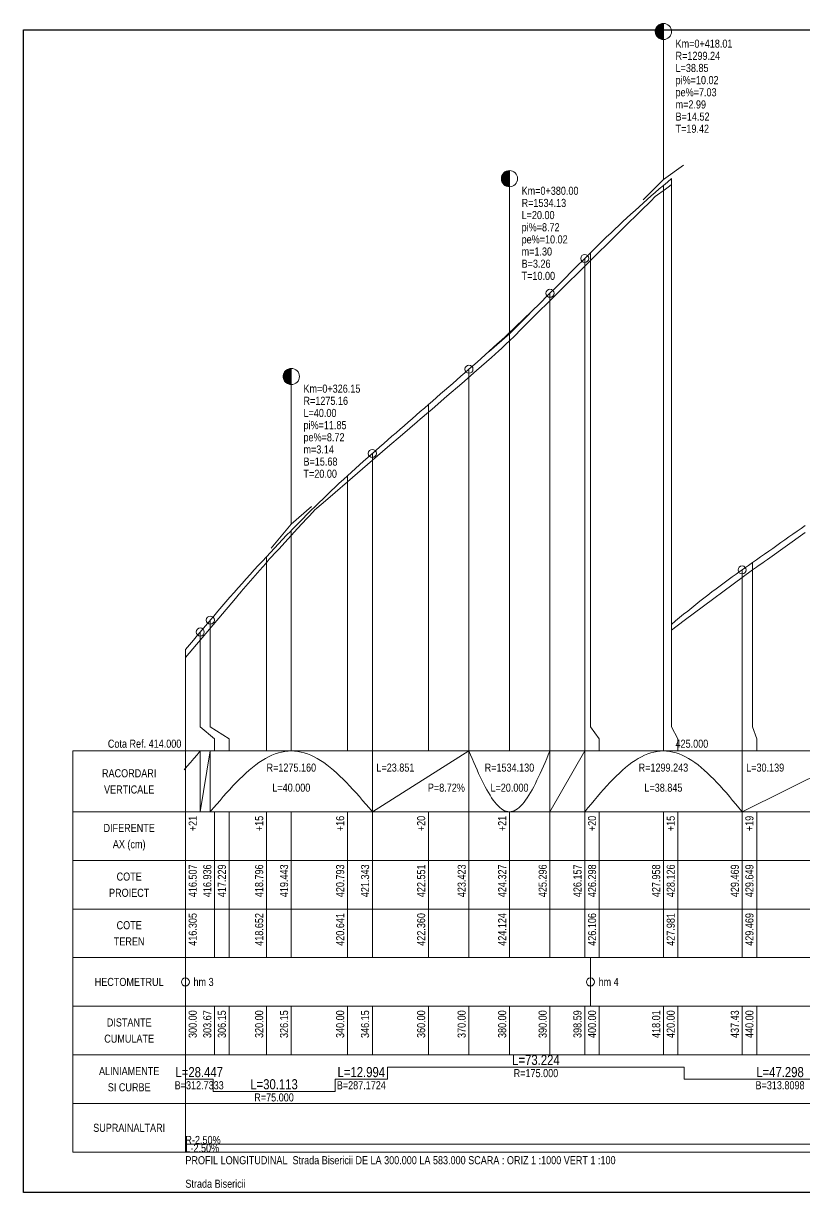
# Model space of a CAD drawing. Extents: x -600 to 1621, y -3670 to 287.
# Drawn here: x 425 to 617.9, y -734 to -445.4 of the extents above; entities that cross this region are included whole.
import ezdxf
from ezdxf.enums import TextEntityAlignment as Align

# ---------------------------------------------------------------- set-up
doc = ezdxf.new("R2010")
doc.units = 0
doc.layers.add('ARD-No Plot', color=7, linetype='Continuous', lineweight=0, plot=False)
doc.layers.add('Cartus', color=8, linetype='Continuous')
for name, color, linetype, lineweight in [('L-C. Ref', 7, 'Continuous', 0), ('L-cote-ex', 7, 'Continuous', 0), ('L-Cote-Pr', 7, 'Continuous', 0), ('L-Curbe', 7, 'Continuous', 0), ('L-Cut-Fill', 7, 'Continuous', 0), ('L-Design', 7, 'Continuous', 0), ('L-Exist', 7, 'Continuous', 0), ('L-LINES', 7, 'Continuous', 0), ('L-Pante-Tran', 7, 'Continuous', 0), ('L-rac-Vert', 7, 'Continuous', 0), ('L-TEXT', 7, 'Continuous', 0)]:
    doc.layers.add(name, color=color, linetype=linetype, lineweight=lineweight)
doc.styles.add('Arial', font='arial.ttf', dxfattribs={"width": 0.8})

# ---------------------------------------------------------------- blocks, each defined once
blk = doc.blocks.new('A3_TRANSV_ALIN_TIRENA')
at = {"layer": 'Cartus'}
blk.add_lwpolyline([(0, 0), (0, 287), (345, 287), (345, 0)], close=True, dxfattribs=at)

msp = doc.modelspace()

# ---------------------------------------------------------------- linework, layer by layer
at = {"layer": 'L-Curbe'}
for p, q in [((514.94, -706.02), (514.94, -703.02)), ((514.94, -703.02), (588.16, -703.02)), ((588.16, -703.02), (588.16, -706.02)), ((465.01, -706.02), (471.83, -706.02)), ((471.83, -706.02), (471.83, -709.02)), ((501.95, -709.02), (501.95, -706.02)), ((501.95, -706.02), (514.94, -706.02)), ((588.16, -706.02), (635.46, -706.02)), ((471.83, -709.02), (501.95, -709.02))]:
    msp.add_line(p, q, dxfattribs=at)
at = {"layer": 'L-Design'}
for points in [[(465.01, -599.95), (466.01, -598.79), (467.01, -597.63), (468.01, -596.46), (468.68, -595.66), (469.01, -595.27), (470.01, -594.09), (471.01, -592.9), (471.16, -592.72), (472.01, -591.72), (473.01, -590.54), (474.01, -589.38), (475.01, -588.22), (476.01, -587.07), (477.01, -585.92), (478.01, -584.79), (479.01, -583.66), (480.01, -582.54), (481.01, -581.43), (482.01, -580.32), (483.01, -579.23), (484.01, -578.14), (485.01, -577.06), (486.01, -575.99), (487.01, -574.92), (488.01, -573.86), (489.01, -572.81), (490.01, -571.77), (491.01, -570.74), (491.16, -570.59), (492.01, -569.71), (493.01, -568.7), (494.01, -567.69), (495.01, -566.68), (496.01, -565.69), (497.01, -564.7), (498.01, -563.72), (499.01, -562.75), (500.01, -561.79), (501.01, -560.83), (502.01, -559.89), (503.01, -558.95), (504.01, -558.02), (505.01, -557.09), (506.01, -556.18), (507.01, -555.27), (508.01, -554.37), (509.01, -553.47), (510.01, -552.59), (511.01, -551.71), (511.16, -551.58), (512.01, -550.84), (513.01, -549.97), (514.01, -549.1), (515.01, -548.23), (516.01, -547.35), (517.01, -546.48), (518.01, -545.61), (519.01, -544.74), (520.01, -543.87), (521.01, -543), (522.01, -542.12), (523.01, -541.25), (524.01, -540.38), (525.01, -539.51), (526.01, -538.64), (527.01, -537.77), (528.01, -536.89), (529.01, -536.02), (530.01, -535.15), (531.01, -534.28), (532.01, -533.41), (533.01, -532.54), (534.01, -531.66), (535.01, -530.79), (536.01, -529.92), (537.01, -529.04), (538.01, -528.15), (539.01, -527.25), (540.01, -526.35), (541.01, -525.44), (542.01, -524.53), (543.01, -523.61), (544.01, -522.68), (545.01, -521.75), (546.01, -520.81), (547.01, -519.86), (548.01, -518.91), (549.01, -517.95), (550.01, -516.98), (551.01, -516.01), (552.01, -515.03), (553.01, -514.05), (554.01, -513.05), (555.01, -512.05), (556.01, -511.05), (557.01, -510.05), (558.01, -509.05), (559.01, -508.05), (560.01, -507.04), (561.01, -506.04), (562.01, -505.04), (563.01, -504.04), (563.6, -503.45), (564.01, -503.04), (565.01, -502.04), (566.01, -501.05), (567.01, -500.07), (568.01, -499.1), (569.01, -498.14), (570.01, -497.18), (571.01, -496.23), (572.01, -495.29), (573.01, -494.36), (574.01, -493.43), (575.01, -492.51), (576.01, -491.6), (577.01, -490.7), (578.01, -489.81), (579.01, -488.92), (580.01, -488.04), (581.01, -487.17), (582.01, -486.3), (583.01, -485.45), (583.02, -485.44), (584.01, -484.6), (585.01, -483.76)], [(585.01, -593.76), (586.01, -592.92), (587.01, -592.1), (588.01, -591.28), (589.01, -590.47), (590.01, -589.67), (591.01, -588.87), (592.01, -588.08), (593.01, -587.3), (594.01, -586.53), (595.01, -585.77), (596.01, -585.01), (597.01, -584.26), (598.01, -583.52), (599.01, -582.79), (600.01, -582.06), (601.01, -581.35), (602.01, -580.64), (602.45, -580.33), (603.01, -579.93), (604.01, -579.23), (605.01, -578.53), (606.01, -577.82), (607.01, -577.12), (608.01, -576.42), (609.01, -575.71), (610.01, -575.01), (611.01, -574.31), (612.01, -573.6), (613.01, -572.9), (614.01, -572.2), (615.01, -571.49), (616.01, -570.79), (617.01, -570.09), (618.01, -569.39)]]:
    msp.add_lwpolyline(points, dxfattribs=at)
at = {"layer": 'L-Exist'}
for p, q in [((581, -488.19), (583.53, -486.33)), ((583.53, -486.33), (584.5, -485.59)), ((584.5, -485.59), (585.01, -485.21)), ((577.18, -491.96), (580.17, -489.03)), ((580.17, -489.03), (580.72, -488.45)), ((580.72, -488.45), (580.84, -488.34)), ((580.84, -488.34), (581, -488.19)), ((573.52, -495.56), (577.18, -491.96)), ((569.86, -499.17), (573.52, -495.56)), ((566.2, -502.79), (569.86, -499.17)), ((562.53, -506.41), (565.01, -503.96)), ((565.01, -503.96), (566.2, -502.79)), ((558.87, -510.03), (562.53, -506.41)), ((555.21, -513.66), (558.87, -510.03)), ((551.55, -517.28), (555.21, -513.66)), ((548.47, -520.33), (551.55, -517.28)), ((546.22, -522.61), (547.89, -520.92)), ((547.89, -520.92), (548.47, -520.33)), ((543.01, -525.71), (544.23, -524.53)), ((544.23, -524.53), (545.01, -523.78)), ((545.01, -523.78), (546.22, -522.61)), ((536.91, -531.09), (540.57, -527.88)), ((540.57, -527.88), (542.37, -526.29)), ((542.37, -526.29), (543.01, -525.71)), ((533.25, -534.29), (536.91, -531.09)), ((529.58, -537.47), (533.25, -534.29)), ((525.92, -540.63), (529.58, -537.47)), ((522.98, -543.15), (525.01, -541.41)), ((525.01, -541.41), (525.9, -540.65)), ((525.9, -540.65), (525.92, -540.63)), ((518.6, -546.91), (522.25, -543.76)), ((522.25, -543.76), (522.26, -543.74)), ((522.26, -543.74), (522.98, -543.15)), ((514.94, -550.06), (518.6, -546.91)), ((505.01, -558.6), (514.94, -550.06)), ((501.95, -561.24), (505.01, -558.6)), ((499.63, -563.24), (501.95, -561.24)), ((496.54, -565.99), (496.88, -565.59)), ((496.88, -565.59), (497.07, -565.42)), ((497.07, -565.42), (497.31, -565.23)), ((497.31, -565.23), (497.46, -565.11)), ((497.46, -565.11), (499.63, -563.24)), ((492.68, -570.14), (495, -567.65)), ((495, -567.65), (495.36, -567.26)), ((495.36, -567.26), (496.54, -565.99)), ((490.36, -572.65), (492.68, -570.14)), ((608.7, -577.79), (617.99, -571.08)), ((488.05, -575.18), (490.36, -572.65)), ((485.73, -577.7), (487.65, -575.61)), ((487.65, -575.61), (488.05, -575.18)), ((483.41, -580.35), (484.84, -578.71)), ((484.84, -578.71), (485.01, -578.5)), ((485.01, -578.5), (485.16, -578.32)), ((485.16, -578.32), (485.73, -577.7)), ((605.01, -580.33), (605.98, -579.61)), ((605.98, -579.61), (606.38, -579.34)), ((606.38, -579.34), (607.59, -578.58)), ((607.59, -578.58), (607.98, -578.27)), ((607.98, -578.27), (608.7, -577.79)), ((481.1, -583.02), (483.41, -580.35)), ((588.16, -592.85), (605.01, -580.33)), ((478.35, -586.19), (478.78, -585.69)), ((478.78, -585.69), (481.1, -583.02)), ((474.15, -591.16), (476.47, -588.42)), ((476.47, -588.42), (477.79, -586.85)), ((477.79, -586.85), (478.23, -586.33)), ((478.23, -586.33), (478.35, -586.19)), ((471.83, -593.9), (474.15, -591.16)), ((465.01, -601.97), (471.83, -593.9)), ((585.01, -595.21), (588.16, -592.85))]:
    msp.add_line(p, q, dxfattribs=at)
at = {"layer": 'L-LINES'}
for p, q in [((585.01, -619.02), (585.01, -483.76)), ((583.02, -625.02), (583.02, -485.44)), ((565.01, -619.02), (565.01, -502.04)), ((563.6, -625.02), (563.6, -503.45)), ((555.01, -625.02), (555.01, -512.05)), ((545.01, -625.02), (545.01, -521.75)), ((535.01, -625.02), (535.01, -530.79)), ((525.01, -625.02), (525.01, -539.51)), ((511.16, -625.02), (511.16, -551.58)), ((505.01, -625.02), (505.01, -557.09)), ((491.16, -625.02), (491.16, -570.59)), ((485.01, -625.02), (485.01, -577.06)), ((605.01, -619.02), (605.01, -578.53)), ((602.45, -625.02), (602.45, -580.33)), ((471.16, -619.02), (471.16, -592.72)), ((468.68, -619.02), (468.68, -595.66)), ((465.01, -625.02), (465.01, -599.95)), ((472.21, -622.02), (468.68, -619.02)), ((475.81, -622.02), (471.16, -619.02)), ((567.2, -622.02), (565.01, -619.02)), ((586.62, -622.02), (585.01, -619.02)), ((606.05, -622.02), (605.01, -619.02)), ((472.21, -625.02), (472.21, -622.02)), ((475.81, -625.02), (475.81, -622.02)), ((567.2, -625.02), (567.2, -622.02)), ((586.62, -625.02), (586.62, -622.02)), ((606.05, -625.02), (606.05, -622.02)), ((437.25, -640.02), (437.25, -625.02)), ((437.25, -625.02), (465.01, -625.02)), ((465.01, -625.02), (748.01, -625.02)), ((465.01, -640.02), (465.01, -625.02)), ((437.25, -652.02), (437.25, -640.02)), ((437.25, -640.02), (465.01, -640.02)), ((465.01, -640.02), (437.25, -640.02)), ((465.01, -640.02), (748.01, -640.02)), ((465.01, -652.02), (465.01, -640.02)), ((465.01, -640.02), (748.01, -640.02)), ((465.01, -652.02), (465.01, -640.02)), ((472.21, -652.02), (472.21, -640.02)), ((475.81, -652.02), (475.81, -640.02)), ((485.01, -652.02), (485.01, -640.02)), ((491.16, -652.02), (491.16, -640.02)), ((505.01, -652.02), (505.01, -640.02)), ((511.16, -652.02), (511.16, -640.02)), ((525.01, -652.02), (525.01, -640.02)), ((535.01, -652.02), (535.01, -640.02)), ((545.01, -652.02), (545.01, -640.02)), ((555.01, -652.02), (555.01, -640.02)), ((563.6, -652.02), (563.6, -640.02)), ((567.2, -652.02), (567.2, -640.02)), ((583.02, -652.02), (583.02, -640.02)), ((586.62, -652.02), (586.62, -640.02)), ((602.45, -652.02), (602.45, -640.02)), ((606.05, -652.02), (606.05, -640.02)), ((437.25, -664.02), (437.25, -652.02)), ((437.25, -652.02), (465.01, -652.02)), ((465.01, -652.02), (437.25, -652.02)), ((465.01, -652.02), (748.01, -652.02)), ((465.01, -652.02), (748.01, -652.02)), ((465.01, -664.02), (465.01, -652.02)), ((472.21, -664.02), (472.21, -652.02)), ((475.81, -664.02), (475.81, -652.02)), ((485.01, -664.02), (485.01, -652.02)), ((491.16, -664.02), (491.16, -652.02)), ((505.01, -664.02), (505.01, -652.02)), ((511.16, -664.02), (511.16, -652.02)), ((525.01, -664.02), (525.01, -652.02)), ((535.01, -664.02), (535.01, -652.02)), ((545.01, -664.02), (545.01, -652.02)), ((555.01, -664.02), (555.01, -652.02)), ((563.6, -664.02), (563.6, -652.02)), ((567.2, -664.02), (567.2, -652.02)), ((583.02, -664.02), (583.02, -652.02)), ((586.62, -664.02), (586.62, -652.02)), ((602.45, -664.02), (602.45, -652.02)), ((606.05, -664.02), (606.05, -652.02)), ((437.25, -676.02), (437.25, -664.02)), ((437.25, -664.02), (465.01, -664.02)), ((465.01, -664.02), (437.25, -664.02)), ((465.01, -664.02), (748.01, -664.02)), ((465.01, -664.02), (748.01, -664.02)), ((465.01, -676.02), (465.01, -664.02)), ((472.21, -676.02), (472.21, -664.02)), ((475.81, -676.02), (475.81, -664.02)), ((485.01, -676.02), (485.01, -664.02)), ((491.16, -676.02), (491.16, -664.02)), ((505.01, -676.02), (505.01, -664.02)), ((511.16, -676.02), (511.16, -664.02)), ((525.01, -676.02), (525.01, -664.02)), ((535.01, -676.02), (535.01, -664.02)), ((545.01, -676.02), (545.01, -664.02)), ((555.01, -676.02), (555.01, -664.02)), ((563.6, -676.02), (563.6, -664.02)), ((567.2, -676.02), (567.2, -664.02)), ((583.02, -676.02), (583.02, -664.02)), ((586.62, -676.02), (586.62, -664.02)), ((602.45, -676.02), (602.45, -664.02)), ((606.05, -676.02), (606.05, -664.02)), ((437.25, -688.02), (437.25, -676.02)), ((437.25, -676.02), (465.01, -676.02)), ((465.01, -676.02), (437.25, -676.02)), ((465.01, -676.02), (748.01, -676.02)), ((465.01, -688.02), (465.01, -676.02)), ((465.01, -688.02), (465.01, -676.02)), ((465.01, -676.02), (748.01, -676.02)), ((565.01, -688.02), (565.01, -676.02)), ((437.25, -700.02), (437.25, -688.02)), ((437.25, -688.02), (465.01, -688.02)), ((465.01, -688.02), (437.25, -688.02)), ((465.01, -688.02), (748.01, -688.02)), ((465.01, -688.02), (748.01, -688.02)), ((465.01, -700.02), (465.01, -688.02)), ((472.21, -700.02), (472.21, -688.02)), ((475.81, -700.02), (475.81, -688.02)), ((485.01, -700.02), (485.01, -688.02)), ((491.16, -700.02), (491.16, -688.02)), ((505.01, -700.02), (505.01, -688.02)), ((511.16, -700.02), (511.16, -688.02)), ((525.01, -700.02), (525.01, -688.02)), ((535.01, -700.02), (535.01, -688.02)), ((545.01, -700.02), (545.01, -688.02)), ((555.01, -700.02), (555.01, -688.02)), ((563.6, -700.02), (563.6, -688.02)), ((567.2, -700.02), (567.2, -688.02)), ((583.02, -700.02), (583.02, -688.02)), ((586.62, -700.02), (586.62, -688.02)), ((602.45, -700.02), (602.45, -688.02)), ((606.05, -700.02), (606.05, -688.02)), ((437.25, -712.02), (437.25, -700.02)), ((437.25, -700.02), (465.01, -700.02)), ((465.01, -700.02), (437.25, -700.02)), ((465.01, -700.02), (748.01, -700.02)), ((465.01, -712.02), (465.01, -700.02)), ((465.01, -700.02), (748.01, -700.02)), ((437.25, -724.02), (437.25, -712.02)), ((437.25, -712.02), (465.01, -712.02)), ((465.01, -712.02), (437.25, -712.02)), ((465.01, -712.02), (748.01, -712.02)), ((465.01, -724.02), (465.01, -712.02)), ((465.01, -712.02), (748.01, -712.02)), ((465.01, -724.02), (437.25, -724.02)), ((465.01, -724.02), (748.01, -724.02))]:
    msp.add_line(p, q, dxfattribs=at)
for centre in [(465.01, -682.02), (565.01, -682.02)]:
    msp.add_circle(centre, 1, dxfattribs=at)
at = {"layer": 'L-Pante-Tran'}
for p, q in [((465.01, -722.02), (485.01, -722.02)), ((465.01, -722.02), (485.01, -722.02)), ((485.01, -722.02), (505.01, -722.02)), ((485.01, -722.02), (505.01, -722.02)), ((505.01, -722.02), (525.01, -722.02)), ((505.01, -722.02), (525.01, -722.02)), ((525.01, -722.02), (545.01, -722.02)), ((525.01, -722.02), (545.01, -722.02)), ((545.01, -722.02), (565.01, -722.02)), ((545.01, -722.02), (565.01, -722.02)), ((565.01, -722.02), (585.01, -722.02)), ((565.01, -722.02), (585.01, -722.02)), ((585.01, -722.02), (605.01, -722.02)), ((585.01, -722.02), (605.01, -722.02)), ((605.01, -722.02), (625.01, -722.02)), ((605.01, -722.02), (625.01, -722.02))]:
    msp.add_line(p, q, dxfattribs=at)
at = {"layer": 'L-rac-Vert'}
for p, q in [((581.03, -447.28), (581.03, -447.59)), ((581.04, -447.2), (581.04, -447.67)), ((581.05, -447.12), (581.05, -447.75)), ((581.06, -447.05), (581.06, -447.83)), ((581.08, -446.97), (581.08, -447.9)), ((581.1, -446.89), (581.1, -447.98)), ((581.12, -446.82), (581.12, -448.05)), ((581.15, -446.74), (581.15, -448.13)), ((581.18, -446.67), (581.18, -448.2)), ((581.21, -446.6), (581.21, -448.27)), ((581.24, -446.53), (581.24, -448.34)), ((581.28, -446.46), (581.28, -448.41)), ((581.32, -446.39), (581.32, -448.48)), ((581.36, -446.33), (581.36, -448.55)), ((581.4, -446.26), (581.4, -448.61)), ((581.45, -446.2), (581.45, -448.67)), ((581.5, -446.14), (581.5, -448.74)), ((581.55, -446.08), (581.55, -448.79)), ((581.61, -446.02), (581.61, -448.85)), ((581.67, -445.97), (581.67, -448.91)), ((581.72, -445.92), (581.72, -448.96)), ((581.78, -445.87), (581.78, -449.01)), ((581.85, -445.82), (581.85, -449.05)), ((581.91, -445.77), (581.91, -449.1)), ((581.98, -445.73), (581.98, -449.14)), ((582.05, -445.69), (582.05, -449.18)), ((582.11, -445.65), (582.11, -449.22)), ((582.19, -445.62), (582.19, -449.25)), ((582.26, -445.59), (582.26, -449.28)), ((582.33, -445.56), (582.33, -449.31)), ((582.4, -445.53), (582.4, -449.34)), ((582.48, -445.51), (582.48, -449.36)), ((582.56, -445.49), (582.56, -449.38)), ((582.63, -445.47), (582.63, -449.4)), ((582.71, -445.46), (582.71, -449.41)), ((582.79, -445.45), (582.79, -449.42)), ((582.87, -445.44), (582.87, -449.43)), ((582.94, -445.44), (582.94, -449.43)), ((583.02, -483.98), (583.02, -445.44)), ((581.02, -447.36), (581.02, -447.51)), ((544.25, -481.9), (544.25, -485.6)), ((544.32, -481.87), (544.32, -485.63)), ((544.39, -481.85), (544.39, -485.65)), ((544.47, -481.82), (544.47, -485.67)), ((544.54, -481.8), (544.54, -485.69)), ((544.62, -481.79), (544.62, -485.71)), ((544.7, -481.77), (544.7, -485.72)), ((544.78, -481.76), (544.78, -485.74)), ((544.85, -481.76), (544.85, -485.74)), ((544.93, -481.75), (544.93, -485.75)), ((545.01, -522.08), (545.01, -481.75)), ((583.02, -483.98), (588.02, -480.47)), ((543.01, -483.67), (543.01, -483.83)), ((543.02, -483.51), (543.02, -483.98)), ((543.02, -483.59), (543.02, -483.91)), ((543.04, -483.44), (543.04, -484.06)), ((543.05, -483.36), (543.05, -484.14)), ((543.07, -483.28), (543.07, -484.22)), ((543.09, -483.21), (543.09, -484.29)), ((543.11, -483.13), (543.11, -484.37)), ((543.13, -483.06), (543.13, -484.44)), ((543.16, -482.98), (543.16, -484.51)), ((543.19, -482.91), (543.19, -484.59)), ((543.23, -482.84), (543.23, -484.66)), ((543.27, -482.77), (543.27, -484.73)), ((543.31, -482.7), (543.31, -484.79)), ((543.35, -482.64), (543.35, -484.86)), ((543.39, -482.57), (543.39, -484.92)), ((543.44, -482.51), (543.44, -484.99)), ((543.49, -482.45), (543.49, -485.05)), ((543.54, -482.39), (543.54, -485.11)), ((543.6, -482.34), (543.6, -485.16)), ((543.65, -482.28), (543.65, -485.22)), ((543.71, -482.23), (543.71, -485.27)), ((543.77, -482.18), (543.77, -485.32)), ((543.83, -482.13), (543.83, -485.37)), ((543.9, -482.09), (543.9, -485.41)), ((543.97, -482.04), (543.97, -485.45)), ((544.03, -482), (544.03, -485.49)), ((544.1, -481.97), (544.1, -485.53)), ((544.17, -481.93), (544.17, -485.57)), ((578.02, -488.99), (583.02, -483.98)), ((545.01, -522.08), (550.01, -517.07)), ((540.01, -526.43), (545.01, -522.08)), ((489.98, -530.97), (489.98, -534.2)), ((490.05, -530.92), (490.05, -534.25)), ((490.11, -530.88), (490.11, -534.29)), ((490.18, -530.84), (490.18, -534.33)), ((490.25, -530.8), (490.25, -534.37)), ((490.32, -530.77), (490.32, -534.4)), ((490.39, -530.74), (490.39, -534.43)), ((490.47, -530.71), (490.47, -534.46)), ((490.54, -530.68), (490.54, -534.49)), ((490.62, -530.66), (490.62, -534.51)), ((490.69, -530.64), (490.69, -534.53)), ((490.77, -530.62), (490.77, -534.55)), ((490.85, -530.61), (490.85, -534.56)), ((490.92, -530.6), (490.92, -534.57)), ((491, -530.59), (491, -534.58)), ((491.08, -530.59), (491.08, -534.58)), ((491.16, -569.02), (491.16, -530.59)), ((489.16, -532.51), (489.16, -532.66)), ((489.17, -532.35), (489.17, -532.82)), ((489.17, -532.43), (489.17, -532.74)), ((489.18, -532.27), (489.18, -532.9)), ((489.2, -532.2), (489.2, -532.98)), ((489.22, -532.12), (489.22, -533.05)), ((489.23, -532.04), (489.23, -533.13)), ((489.26, -531.97), (489.26, -533.2)), ((489.28, -531.89), (489.28, -533.28)), ((489.31, -531.82), (489.31, -533.35)), ((489.34, -531.75), (489.34, -533.42)), ((489.38, -531.68), (489.38, -533.49)), ((489.41, -531.61), (489.41, -533.56)), ((489.45, -531.54), (489.45, -533.63)), ((489.5, -531.47), (489.5, -533.7)), ((489.54, -531.41), (489.54, -533.76)), ((489.59, -531.35), (489.59, -533.82)), ((489.64, -531.29), (489.64, -533.88)), ((489.69, -531.23), (489.69, -533.94)), ((489.75, -531.17), (489.75, -534)), ((489.8, -531.12), (489.8, -534.05)), ((489.86, -531.06), (489.86, -534.11)), ((489.92, -531.01), (489.92, -534.16)), ((491.16, -569.02), (496.16, -564.66)), ((486.16, -574.94), (491.16, -569.02)), ((467.88, -625.96), (467.08, -626.9)), ((468.68, -625.02), (467.88, -625.96)), ((468.68, -640.02), (468.68, -625.02)), ((468.68, -640.02), (471.16, -625.02)), ((471.16, -640.02), (471.16, -625.02)), ((486.36, -626.07), (485.56, -626.45)), ((487.16, -625.75), (486.36, -626.07)), ((487.96, -625.49), (487.16, -625.75)), ((488.76, -625.28), (487.96, -625.49)), ((489.56, -625.14), (488.76, -625.28)), ((490.36, -625.05), (489.56, -625.14)), ((491.16, -625.02), (490.36, -625.05)), ((491.96, -625.05), (491.16, -625.02)), ((492.76, -625.14), (491.96, -625.05)), ((493.56, -625.28), (492.76, -625.14)), ((494.36, -625.49), (493.56, -625.28)), ((495.16, -625.75), (494.36, -625.49)), ((495.96, -626.07), (495.16, -625.75)), ((496.76, -626.45), (495.96, -626.07)), ((511.16, -640.02), (511.16, -625.02)), ((511.16, -640.02), (535.01, -625.02)), ((535.01, -640.02), (535.01, -625.02)), ((535.41, -625.96), (535.01, -625.02)), ((535.81, -626.9), (535.41, -625.96)), ((554.61, -625.96), (554.21, -626.9)), ((555.01, -625.02), (554.61, -625.96)), ((555.01, -640.02), (555.01, -625.02)), ((555.01, -640.02), (563.6, -625.02)), ((563.6, -640.02), (563.6, -625.02)), ((578.36, -626.07), (577.58, -626.45)), ((579.14, -625.75), (578.36, -626.07)), ((579.92, -625.49), (579.14, -625.75)), ((580.69, -625.28), (579.92, -625.49)), ((581.47, -625.14), (580.69, -625.28)), ((582.25, -625.05), (581.47, -625.14)), ((583.02, -625.02), (582.25, -625.05)), ((583.8, -625.05), (583.02, -625.02)), ((584.58, -625.14), (583.8, -625.05)), ((585.35, -625.28), (584.58, -625.14)), ((586.13, -625.49), (585.35, -625.28)), ((586.91, -625.75), (586.13, -625.49)), ((587.68, -626.07), (586.91, -625.75)), ((588.46, -626.45), (587.68, -626.07)), ((602.45, -640.02), (602.45, -625.02)), ((602.45, -640.02), (632.58, -625.02)), ((465.48, -628.75), (464.68, -629.65)), ((466.28, -627.83), (465.48, -628.75)), ((467.08, -626.9), (466.28, -627.83)), ((481.56, -629.08), (480.76, -629.75)), ((482.36, -628.46), (481.56, -629.08)), ((483.16, -627.88), (482.36, -628.46)), ((483.96, -627.35), (483.16, -627.88)), ((484.76, -626.87), (483.96, -627.35)), ((485.56, -626.45), (484.76, -626.87)), ((497.56, -626.87), (496.76, -626.45)), ((498.36, -627.35), (497.56, -626.87)), ((499.16, -627.88), (498.36, -627.35)), ((499.96, -628.46), (499.16, -627.88)), ((500.76, -629.08), (499.96, -628.46)), ((501.56, -629.75), (500.76, -629.08)), ((536.21, -627.83), (535.81, -626.9)), ((536.61, -628.75), (536.21, -627.83)), ((537.01, -629.65), (536.61, -628.75)), ((553.41, -628.75), (553.01, -629.65)), ((553.81, -627.83), (553.41, -628.75)), ((554.21, -626.9), (553.81, -627.83)), ((573.7, -629.08), (572.92, -629.75)), ((574.48, -628.46), (573.7, -629.08)), ((575.25, -627.88), (574.48, -628.46)), ((576.03, -627.35), (575.25, -627.88)), ((576.81, -626.87), (576.03, -627.35)), ((577.58, -626.45), (576.81, -626.87)), ((589.24, -626.87), (588.46, -626.45)), ((590.01, -627.35), (589.24, -626.87)), ((590.79, -627.88), (590.01, -627.35)), ((591.57, -628.46), (590.79, -627.88)), ((592.35, -629.08), (591.57, -628.46)), ((593.12, -629.75), (592.35, -629.08)), ((478.36, -631.98), (477.56, -632.79)), ((479.16, -631.2), (478.36, -631.98)), ((479.96, -630.46), (479.16, -631.2)), ((480.76, -629.75), (479.96, -630.46)), ((502.36, -630.46), (501.56, -629.75)), ((503.16, -631.2), (502.36, -630.46)), ((503.96, -631.98), (503.16, -631.2)), ((504.76, -632.79), (503.96, -631.98)), ((537.41, -630.54), (537.01, -629.65)), ((537.81, -631.4), (537.41, -630.54)), ((538.21, -632.24), (537.81, -631.4)), ((552.21, -631.4), (551.81, -632.24)), ((552.61, -630.54), (552.21, -631.4)), ((553.01, -629.65), (552.61, -630.54)), ((570.59, -631.98), (569.82, -632.79)), ((571.37, -631.2), (570.59, -631.98)), ((572.15, -630.46), (571.37, -631.2)), ((572.92, -629.75), (572.15, -630.46)), ((593.9, -630.46), (593.12, -629.75)), ((594.68, -631.2), (593.9, -630.46)), ((595.45, -631.98), (594.68, -631.2)), ((596.23, -632.79), (595.45, -631.98)), ((475.96, -634.5), (475.16, -635.38)), ((476.76, -633.63), (475.96, -634.5)), ((477.56, -632.79), (476.76, -633.63)), ((505.56, -633.63), (504.76, -632.79)), ((506.36, -634.5), (505.56, -633.63)), ((507.16, -635.38), (506.36, -634.5)), ((538.61, -633.05), (538.21, -632.24)), ((539.01, -633.83), (538.61, -633.05)), ((539.41, -634.58), (539.01, -633.83)), ((539.81, -635.29), (539.41, -634.58)), ((550.61, -634.58), (550.21, -635.29)), ((551.01, -633.83), (550.61, -634.58)), ((551.41, -633.05), (551.01, -633.83)), ((551.81, -632.24), (551.41, -633.05)), ((568.26, -634.5), (567.48, -635.38)), ((569.04, -633.63), (568.26, -634.5)), ((569.82, -632.79), (569.04, -633.63)), ((597.01, -633.63), (596.23, -632.79)), ((597.78, -634.5), (597.01, -633.63)), ((598.56, -635.38), (597.78, -634.5)), ((473.56, -637.21), (472.76, -638.14)), ((474.36, -636.29), (473.56, -637.21)), ((475.16, -635.38), (474.36, -636.29)), ((507.96, -636.29), (507.16, -635.38)), ((508.76, -637.21), (507.96, -636.29)), ((509.56, -638.14), (508.76, -637.21)), ((540.21, -635.95), (539.81, -635.29)), ((540.61, -636.58), (540.21, -635.95)), ((541.01, -637.15), (540.61, -636.58)), ((541.41, -637.68), (541.01, -637.15)), ((541.81, -638.16), (541.41, -637.68)), ((548.61, -637.68), (548.21, -638.16)), ((549.01, -637.15), (548.61, -637.68)), ((549.41, -636.58), (549.01, -637.15)), ((549.81, -635.95), (549.41, -636.58)), ((550.21, -635.29), (549.81, -635.95)), ((565.93, -637.21), (565.15, -638.14)), ((566.71, -636.29), (565.93, -637.21)), ((567.48, -635.38), (566.71, -636.29)), ((599.34, -636.29), (598.56, -635.38)), ((600.11, -637.21), (599.34, -636.29)), ((600.89, -638.14), (600.11, -637.21)), ((471.96, -639.08), (471.16, -640.02)), ((472.76, -638.14), (471.96, -639.08)), ((510.36, -639.08), (509.56, -638.14)), ((511.16, -640.02), (510.36, -639.08)), ((542.21, -638.59), (541.81, -638.16)), ((542.61, -638.96), (542.21, -638.59)), ((543.01, -639.28), (542.61, -638.96)), ((543.41, -639.55), (543.01, -639.28)), ((543.81, -639.75), (543.41, -639.55)), ((544.21, -639.9), (543.81, -639.75)), ((544.61, -639.99), (544.21, -639.9)), ((545.01, -640.02), (544.61, -639.99)), ((545.41, -639.99), (545.01, -640.02)), ((545.81, -639.9), (545.41, -639.99)), ((546.21, -639.75), (545.81, -639.9)), ((546.61, -639.55), (546.21, -639.75)), ((547.01, -639.28), (546.61, -639.55)), ((547.41, -638.96), (547.01, -639.28)), ((547.81, -638.59), (547.41, -638.96)), ((548.21, -638.16), (547.81, -638.59)), ((564.38, -639.08), (563.6, -640.02)), ((565.15, -638.14), (564.38, -639.08)), ((601.67, -639.08), (600.89, -638.14)), ((602.45, -640.02), (601.67, -639.08))]:
    msp.add_line(p, q, dxfattribs=at)
for centre, radius in [((583.02, -447.44), 2), ((545.01, -483.75), 2), ((563.6, -503.45), 1), ((555.01, -512.05), 1), ((491.16, -532.59), 2), ((535.01, -530.79), 1), ((511.16, -551.58), 1), ((602.45, -580.33), 1), ((471.16, -592.72), 1), ((468.68, -595.66), 1)]:
    msp.add_circle(centre, radius, dxfattribs=at)

# ---------------------------------------------------------------- block references
at = {"layer": 'L-LINES'}
msp.add_blockref('A3_TRANSV_ALIN_TIRENA', (425.01, -734.02), dxfattribs=at)

# ---------------------------------------------------------------- texts
at = {"layer": 'ARD-No Plot', "style": 'Arial', "width": 0.8}
msp.add_text('Strada Bisericii', height=2, dxfattribs=at).set_placement((465.01, -732.82))
at = {"layer": 'L-C. Ref', "style": 'Arial', "width": 0.8}
msp.add_text('Cota Ref. 414.000', height=2, dxfattribs=at).set_placement((464.01, -624.22), align=Align.RIGHT)
msp.add_text('425.000', height=2, dxfattribs=at).set_placement((586.01, -624.22))
at = {"layer": 'L-cote-ex', "style": 'Arial', "width": 0.8}
for s, p in [('416.305', (467.81, -665.02)), ('418.652', (484.21, -665.02)), ('420.641', (504.21, -665.02)), ('422.360', (524.21, -665.02)), ('424.124', (544.21, -665.02)), ('426.106', (566.4, -665.02)), ('427.981', (585.82, -665.02)), ('429.469', (605.25, -665.02))]:
    msp.add_text(s, height=2, rotation=90, dxfattribs=at).set_placement(p, align=Align.RIGHT)
at = {"layer": 'L-Cote-Pr', "style": 'Arial', "width": 0.8}
for s, p in [('COTE', (451.13, -657.02)), ('PROIECT', (451.13, -661.02))]:
    msp.add_text(s, height=2, dxfattribs=at).set_placement(p, align=Align.CENTER)
for s, p in [('416.507', (467.81, -653.02)), ('416.936', (471.41, -653.02)), ('417.229', (475.01, -653.02)), ('418.796', (484.21, -653.02)), ('419.443', (490.36, -653.02)), ('420.793', (504.21, -653.02)), ('421.343', (510.36, -653.02)), ('422.551', (524.21, -653.02)), ('423.423', (534.21, -653.02)), ('424.327', (544.21, -653.02)), ('425.296', (554.21, -653.02)), ('426.157', (562.8, -653.02)), ('426.298', (566.4, -653.02)), ('427.958', (582.22, -653.02)), ('428.126', (585.82, -653.02)), ('429.469', (601.65, -653.02)), ('429.649', (605.25, -653.02))]:
    msp.add_text(s, height=2, rotation=90, dxfattribs=at).set_placement(p, align=Align.RIGHT)
at = {"layer": 'L-Cut-Fill', "style": 'Arial', "width": 0.8}
for s, p in [('DIFERENTE', (451.13, -645.02)), ('AX (cm)', (451.13, -649.02))]:
    msp.add_text(s, height=2, dxfattribs=at).set_placement(p, align=Align.CENTER)
for s, p in [('+21', (467.81, -641.02)), ('+15', (484.21, -641.02)), ('+16', (504.21, -641.02)), ('+20', (524.21, -641.02)), ('+21', (544.21, -641.02)), ('+20', (566.4, -641.02)), ('+15', (585.82, -641.02)), ('+19', (605.25, -641.02))]:
    msp.add_text(s, height=2, rotation=90, dxfattribs=at).set_placement(p, align=Align.RIGHT)
at = {"layer": 'L-rac-Vert', "style": 'Arial', "width": 0.8}
for s, p in [('Km=0+418.01', (586.02, -451.44)), ('R=1299.24', (586.02, -454.44)), ('L=38.85', (586.02, -457.44)), ('pi%=10.02', (586.02, -460.44)), ('pe%=7.03', (586.02, -463.44)), ('m=2.99', (586.02, -466.44)), ('B=14.52', (586.02, -469.44)), ('T=19.42', (586.02, -472.44)), ('Km=0+380.00', (548.01, -487.75)), ('R=1534.13', (548.01, -490.75)), ('L=20.00', (548.01, -493.75)), ('pi%=8.72', (548.01, -496.75)), ('pe%=10.02', (548.01, -499.75)), ('m=1.30', (548.01, -502.75)), ('B=3.26', (548.01, -505.75)), ('T=10.00', (548.01, -508.75)), ('Km=0+326.15', (494.16, -536.59)), ('R=1275.16', (494.16, -539.59)), ('L=40.00', (494.16, -542.59)), ('pi%=11.85', (494.16, -545.59)), ('pe%=8.72', (494.16, -548.59)), ('m=3.14', (494.16, -551.59)), ('B=15.68', (494.16, -554.59)), ('T=20.00', (494.16, -557.59)), ('L=23.851', (512.16, -630.12)), ('L=30.139', (603.45, -630.12))]:
    msp.add_text(s, height=2, dxfattribs=at).set_placement(p)
for s, p in [('R=1275.160', (491.16, -630.12)), ('R=1534.130', (545.01, -630.12)), ('R=1299.243', (583.02, -630.12)), ('RACORDARI', (451.13, -631.52)), ('VERTICALE', (451.13, -635.52)), ('L=40.000', (491.16, -635.07)), ('L=20.000', (545.01, -635.07)), ('L=38.845', (583.02, -635.07))]:
    msp.add_text(s, height=2, dxfattribs=at).set_placement(p, align=Align.CENTER)
msp.add_text('P=8.72%', height=2, dxfattribs=at).set_placement((534.01, -635.07), align=Align.RIGHT)
at = {"layer": 'L-TEXT', "style": 'Arial', "width": 0.8}
for s, p in [('COTE', (451.13, -669.02)), ('TEREN', (451.13, -673.02)), ('HECTOMETRUL', (451.13, -683.02)), ('DISTANTE', (451.13, -693.02)), ('CUMULATE', (451.13, -697.02)), ('ALINIAMENTE', (451.13, -705.02)), ('SI CURBE', (451.13, -709.02)), ('SUPRAINALTARI', (451.13, -719.02))]:
    msp.add_text(s, height=2, dxfattribs=at).set_placement(p, align=Align.CENTER)
for s, p in [('hm 3', (467.01, -683.02)), ('hm 4', (567.01, -683.02)), ('R-2.50%', (465.01, -722.02)), ('L-2.50%', (465.01, -724.02)), ('PROFIL LONGITUDINAL  Strada Bisericii DE LA 300.000 LA 583.000 SCARA : ORIZ 1 :1000 VERT 1 :100', (465.01, -727.02))]:
    msp.add_text(s, height=2, dxfattribs=at).set_placement(p)
for s, p in [('300.00', (467.81, -689.02)), ('303.67', (471.41, -689.02)), ('306.15', (475.01, -689.02)), ('320.00', (484.21, -689.02)), ('326.15', (490.36, -689.02)), ('340.00', (504.21, -689.02)), ('346.15', (510.36, -689.02)), ('360.00', (524.21, -689.02)), ('370.00', (534.21, -689.02)), ('380.00', (544.21, -689.02)), ('390.00', (554.21, -689.02)), ('398.59', (562.8, -689.02)), ('400.00', (566.4, -689.02)), ('418.01', (582.22, -689.02)), ('420.00', (585.82, -689.02)), ('437.43', (601.65, -689.02)), ('440.00', (605.25, -689.02))]:
    msp.add_text(s, height=2, rotation=90, dxfattribs=at).set_placement(p, align=Align.RIGHT)
for s, height, rotation, p in [('L=73.224', 2.5, 360, (551.55, -702.52)), ('L=28.447', 2.5, 0, (468.42, -705.52)), ('L=12.994', 2.5, 0, (508.44, -705.52)), ('R=175.000', 2, 360, (551.55, -705.52)), ('L=47.298', 2.5, 0, (611.81, -705.52)), ('B=312.7333', 2, 0, (468.42, -708.52)), ('L=30.113', 2.5, 0, (486.89, -708.52)), ('B=287.1724', 2, 0, (508.44, -708.52)), ('B=313.8098', 2, 0, (611.81, -708.52)), ('R=75.000', 2, 0, (486.89, -711.52))]:
    msp.add_text(s, height=height, rotation=rotation, dxfattribs=at).set_placement(p, align=Align.CENTER)

doc.saveas('drawing.dxf')
